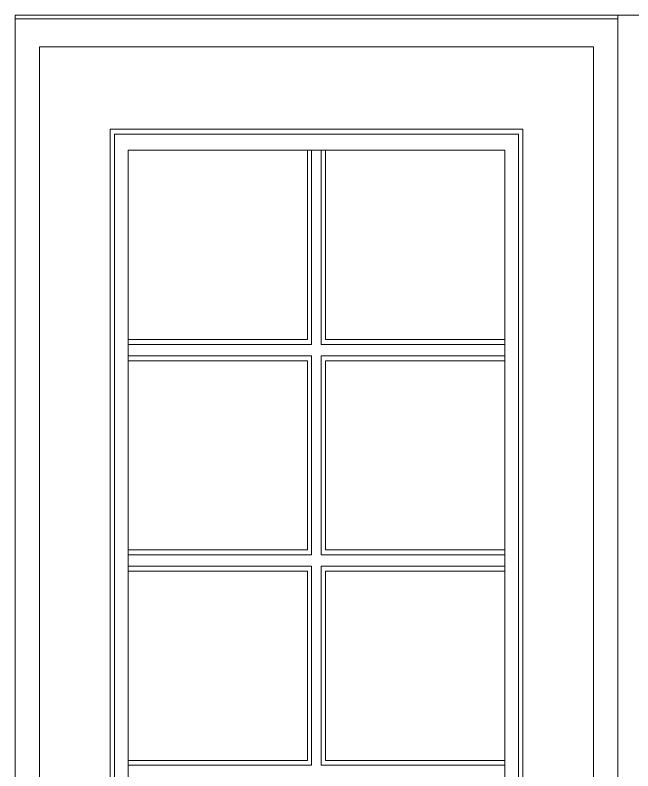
# Model space of a CAD drawing. Header units: inches. Extents: x 136316 to 155547, y -21384 to -17606.
# Drawn here: x 152573.25 to 152604, y -20277.16 to -20239.52 of the extents above; entities that cross this region are included whole.
import ezdxf

# ---------------------------------------------------------------- set-up
doc = ezdxf.new("R2010")
doc.units = ezdxf.units.IN
doc.header["$LTSCALE"] = 0.5
doc.header["$MEASUREMENT"] = 0
doc.layers.add('window', color=4, linetype='Continuous', lineweight=13)

msp = doc.modelspace()

# ---------------------------------------------------------------- linework, layer by layer
at = {"layer": 'window'}
for p, q in [((152573.25, -20239.701), (152573.25, -20239.516)), ((152573.25, -20239.516), (152603.25, -20239.516)), ((152603.25, -20239.701), (152573.25, -20239.701)), ((152573.25, -20323.516), (152573.25, -20239.701)), ((152603.25, -20239.516), (152603.25, -20239.701)), ((152603.25, -20239.516), (152663.25, -20239.516)), ((152603.25, -20323.516), (152603.25, -20239.701)), ((152574.455, -20241.098), (152602.045, -20241.098)), ((152574.455, -20241.098), (152574.455, -20323.516)), ((152602.045, -20323.516), (152602.045, -20241.098)), ((152577.98, -20245.202), (152577.98, -20315.92)), ((152577.98, -20245.202), (152598.52, -20245.202)), ((152598.52, -20315.92), (152598.52, -20245.202)), ((152578.19, -20245.446), (152598.31, -20245.446)), ((152578.19, -20315.676), (152578.19, -20245.446)), ((152598.31, -20245.446), (152598.31, -20315.676)), ((152578.88, -20246.249), (152597.62, -20246.249)), ((152578.88, -20246.249), (152578.88, -20314.873)), ((152587.8, -20246.249), (152587.8, -20255.679)), ((152588.01, -20246.249), (152588.01, -20255.923)), ((152588.49, -20255.923), (152588.49, -20246.249)), ((152588.7, -20246.249), (152588.7, -20255.679)), ((152597.62, -20314.873), (152597.62, -20246.249)), ((152578.88, -20255.679), (152587.8, -20255.679)), ((152588.01, -20255.923), (152578.88, -20255.923)), ((152597.62, -20255.923), (152588.49, -20255.923)), ((152588.7, -20255.679), (152597.62, -20255.679)), ((152578.88, -20256.482), (152588.01, -20256.482)), ((152588.01, -20256.482), (152588.01, -20266.4)), ((152588.49, -20266.4), (152588.49, -20256.482)), ((152588.49, -20256.482), (152597.62, -20256.482)), ((152578.88, -20256.726), (152587.8, -20256.726)), ((152587.8, -20256.726), (152587.8, -20266.155)), ((152588.7, -20256.726), (152588.7, -20266.155)), ((152588.7, -20256.726), (152597.62, -20256.726)), ((152578.88, -20266.155), (152587.8, -20266.155)), ((152588.01, -20266.4), (152578.88, -20266.4)), ((152597.62, -20266.4), (152588.49, -20266.4)), ((152588.7, -20266.155), (152597.62, -20266.155)), ((152578.88, -20266.959), (152588.01, -20266.959)), ((152578.88, -20267.203), (152587.8, -20267.203)), ((152587.8, -20267.203), (152587.8, -20276.632)), ((152588.01, -20266.959), (152588.01, -20276.877)), ((152588.49, -20276.877), (152588.49, -20266.959)), ((152588.49, -20266.959), (152597.62, -20266.959)), ((152588.7, -20267.203), (152588.7, -20276.632)), ((152588.7, -20267.203), (152597.62, -20267.203)), ((152578.88, -20276.632), (152587.8, -20276.632)), ((152588.7, -20276.632), (152597.62, -20276.632)), ((152588.01, -20276.877), (152578.88, -20276.877)), ((152597.62, -20276.877), (152588.49, -20276.877))]:
    msp.add_line(p, q, dxfattribs=at)

doc.saveas('drawing.dxf')
